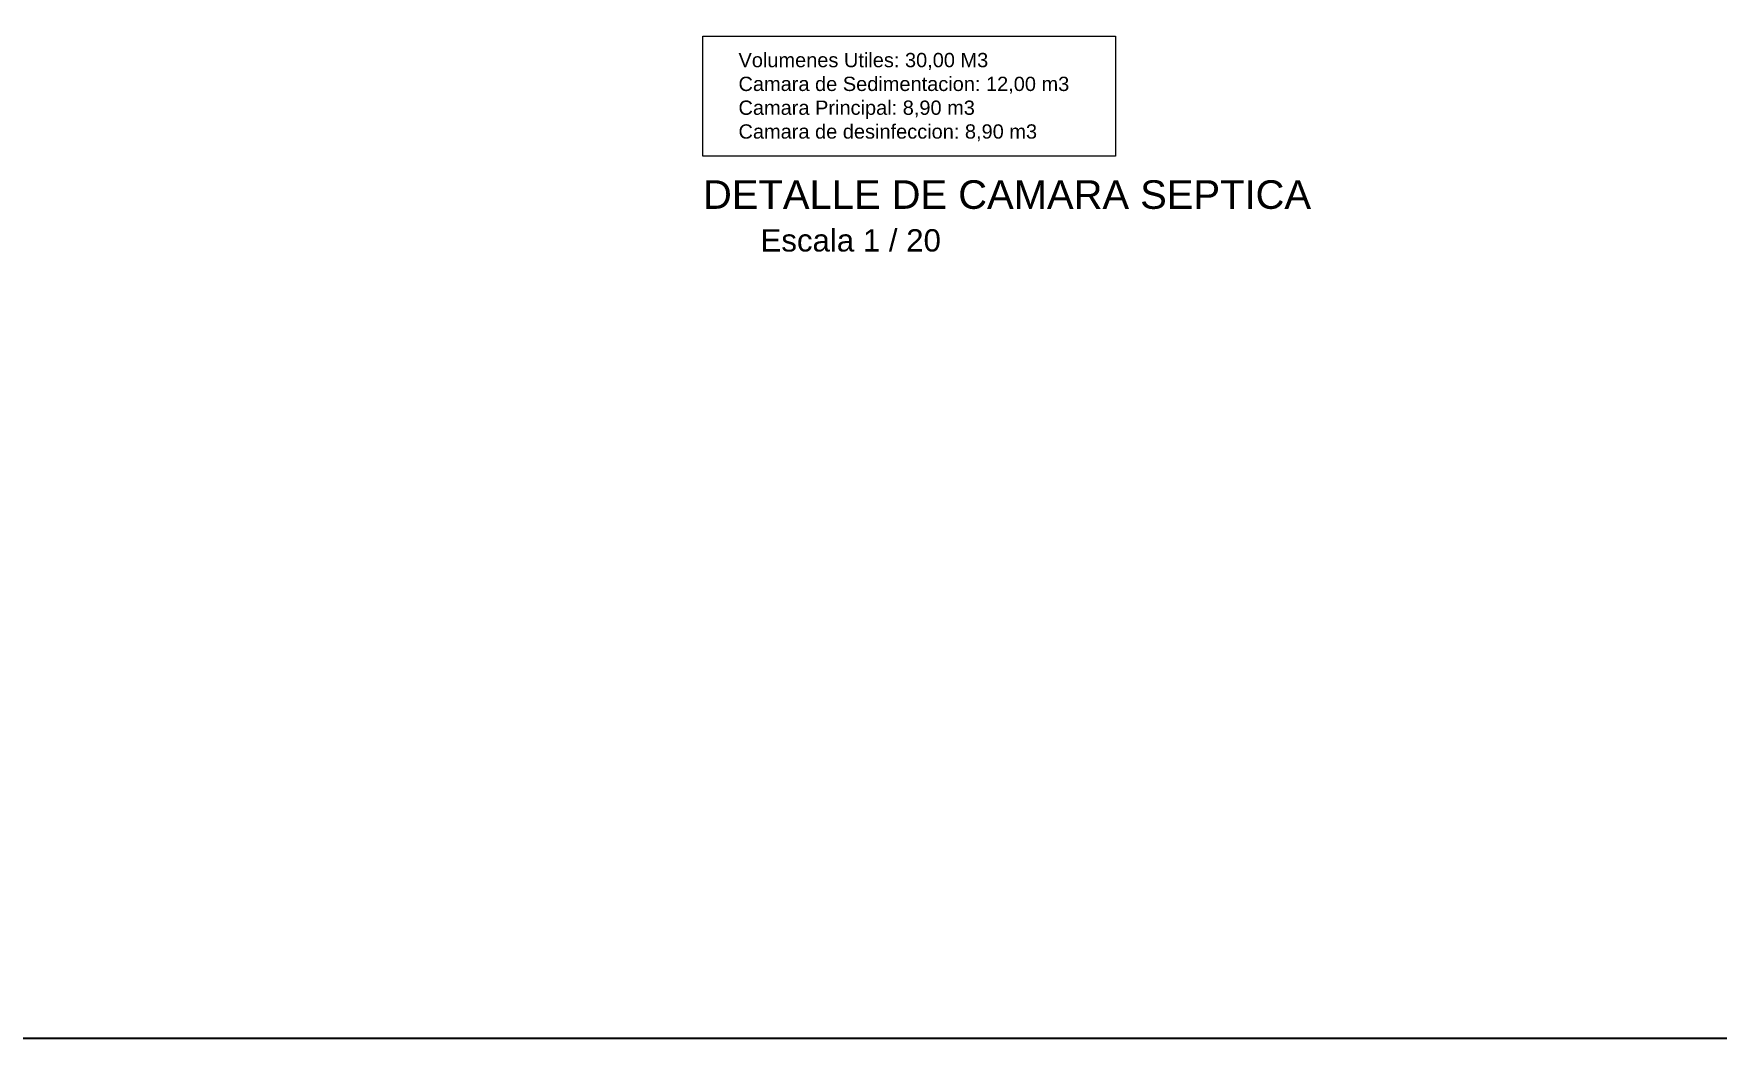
# Model space of a CAD drawing. Header units: metres. Extents: x 126 to 596, y -539 to -70.
# Drawn here: x 331.8 to 345.92, y -413.3 to -404.86 of the extents above; entities that cross this region are included whole.
import ezdxf

# ---------------------------------------------------------------- set-up
doc = ezdxf.new("R2010")
doc.units = ezdxf.units.M
doc.header["$LTSCALE"] = 10
doc.layers.add('-SAN AC TX', color=2, linetype='Continuous', lineweight=5)
for name, color, linetype in [('-SAN DC Tx', 2, 'Continuous'), ('-SAN DP Accesorios', 1, 'Continuous'), ('A-Aberturas', 2, 'Continuous')]:
    doc.layers.add(name, color=color, linetype=linetype)
doc.styles.add('Arial', font='arial.ttf')

# ---------------------------------------------------------------- blocks, each defined once
blk = doc.blocks.new('CAMARA SEPTICA 100')
at = {"layer": '-SAN AC TX'}
blk.add_lwpolyline([(460.295, -16.347), (463.758, -16.347), (463.758, -17.355), (460.295, -17.355)], close=True, dxfattribs=at)
at = {"layer": '-SAN DC Tx', "style": 'Arial'}
for s, width, insert, char_height, attachment_point in [('Volumenes Utiles: 30,00 M3\\PCamara de Sedimentacion: 12,00 m3\\PCamara Principal: 8,90 m3\\PCamara de desinfeccion: 8,90 m3', 9.49794, (460.593, -16.487), 0.12, 1), ('Escala 1 / 20 ', 3.95011, (461.535, -17.968), 0.1875, 2)]:
    blk.add_mtext_dynamic_manual_height_columns(s, width=width, gutter_width=12.5, heights=[0], dxfattribs=dict(at, insert=insert, char_height=char_height, attachment_point=attachment_point))
at = {"layer": '-SAN DC Tx', "insert": (460.295, -17.557), "char_height": 0.24, "width": 6.10449, "attachment_point": 1, "style": 'Arial'}
blk.add_mtext('DETALLE DE CAMARA SEPTICA ', dxfattribs=at)

msp = doc.modelspace()

# ---------------------------------------------------------------- linework, layer by layer
at = {"layer": 'A-Aberturas'}
msp.add_lwpolyline([(126.138, -355.844), (596.014, -355.844), (596.014, -413.301), (126.138, -413.301)], close=True, dxfattribs=at)

# ---------------------------------------------------------------- block references
at = {"layer": '-SAN DP Accesorios'}
msp.add_blockref('CAMARA SEPTICA 100', (-122.879, -388.535, 0), dxfattribs=at)

doc.saveas('drawing.dxf')
